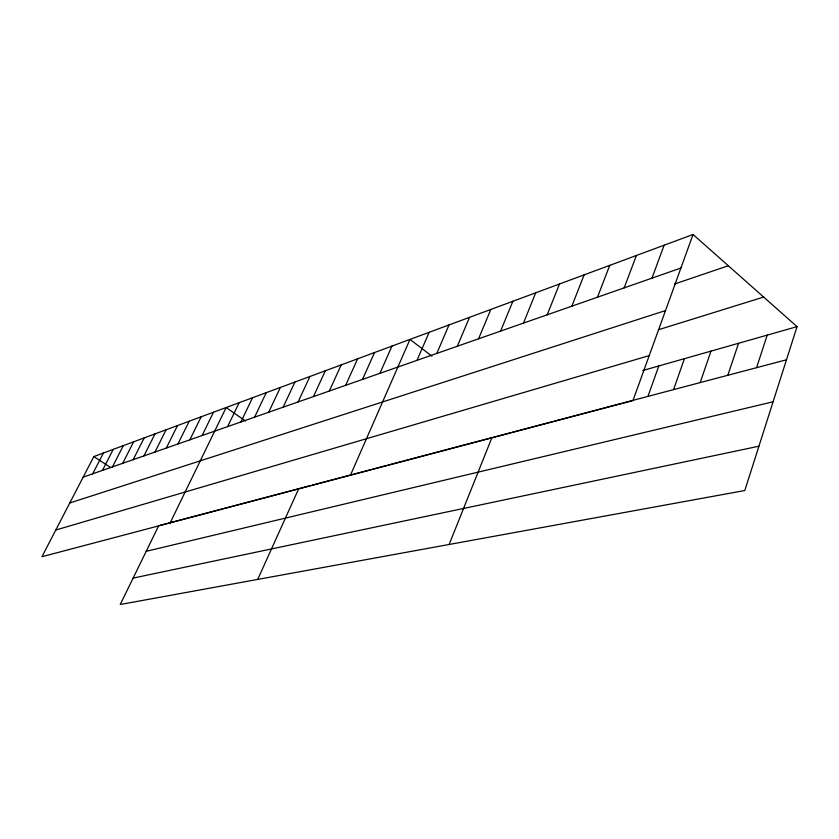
<?xml version="1.0" encoding="UTF-8"?>
<svg xmlns="http://www.w3.org/2000/svg" width="839" height="839" viewBox="0 0 839 839"><rect width="100%" height="100%" fill="white"/><g stroke="black" fill="none" stroke-linecap="round" stroke-linejoin="round"><path stroke-width="1.26" d="M693.045 234.501L632.942 400.602L41.95 556.718L93.821 456.573L693.045 234.501L797.05 326.644L744.801 490.521L120.229 604.5L158.707 525.717L222.387 508.885M756.568 367.681L767.224 335.118M727.822 375.274L738.561 343.277M700.177 382.584L710.969 351.122M673.56 389.621L684.414 358.673M647.928 396.396L658.825 365.951M651.955 278.149L664.142 245.208M624.174 287.871L636.402 255.486M597.494 297.205L609.754 265.365M571.852 306.172L584.122 274.867M547.196 314.803L559.477 284.002M449.138 544.48L491.927 437.633L404.346 460.789M523.463 323.109L535.733 292.801M500.6 331.101L512.87 301.274M478.566 338.809L490.815 309.444M457.318 346.245L469.536 317.331M436.815 353.418L449.001 324.945M417.004 360.351L429.159 332.296M350.45 475.22L409.988 339.407L431.959 356.176M379.899 373.334L391.97 346.077M362.5 379.427L374.53 352.548M257.72 579.413L298.715 488.707M345.647 385.321L357.624 358.809M329.308 391.037L341.232 364.881M313.461 396.574L325.333 370.775M298.086 401.954L309.906 376.491M283.173 407.177L294.929 382.039M268.679 412.243L280.383 387.44M254.605 417.172L266.246 392.673M240.929 421.954L252.508 397.77M227.621 426.611L239.146 402.72M170.181 522.844L226.142 407.534L245.523 421.01M202.105 435.535L213.494 412.222M189.855 439.825L201.171 416.794M177.92 443.999L189.184 421.241M166.3 448.068L177.49 425.572M154.974 452.032L166.101 429.788M143.941 455.892L154.995 433.899M133.181 459.657L144.172 437.916M122.683 463.327L133.611 441.828M112.447 466.904L123.302 445.656M102.452 470.406L113.244 449.379M92.689 473.815L103.417 453.018M83.166 477.15L680.911 268.019M674.661 283.981L728.304 265.743M69.773 502.991L665.526 310.566M658.405 329.758L763.658 297.058M55.762 530.049L649.218 355.621M642.789 370.513L797.05 326.644M223.531 508.581L311.175 485.414M312.423 485.089L339.785 477.852M340.991 477.538L371.184 469.557M372.401 469.232L386.936 465.393M388.184 465.058L403.15 461.104M493.185 437.308L510.741 432.662M512 432.326L552.932 421.503M554.201 421.178L621.972 403.255M623.23 402.93L786.489 359.774M146.206 551.317L773.097 401.776M133.118 578.102L758.928 446.212M93.821 456.573L110.58 467.491"/></g></svg>
